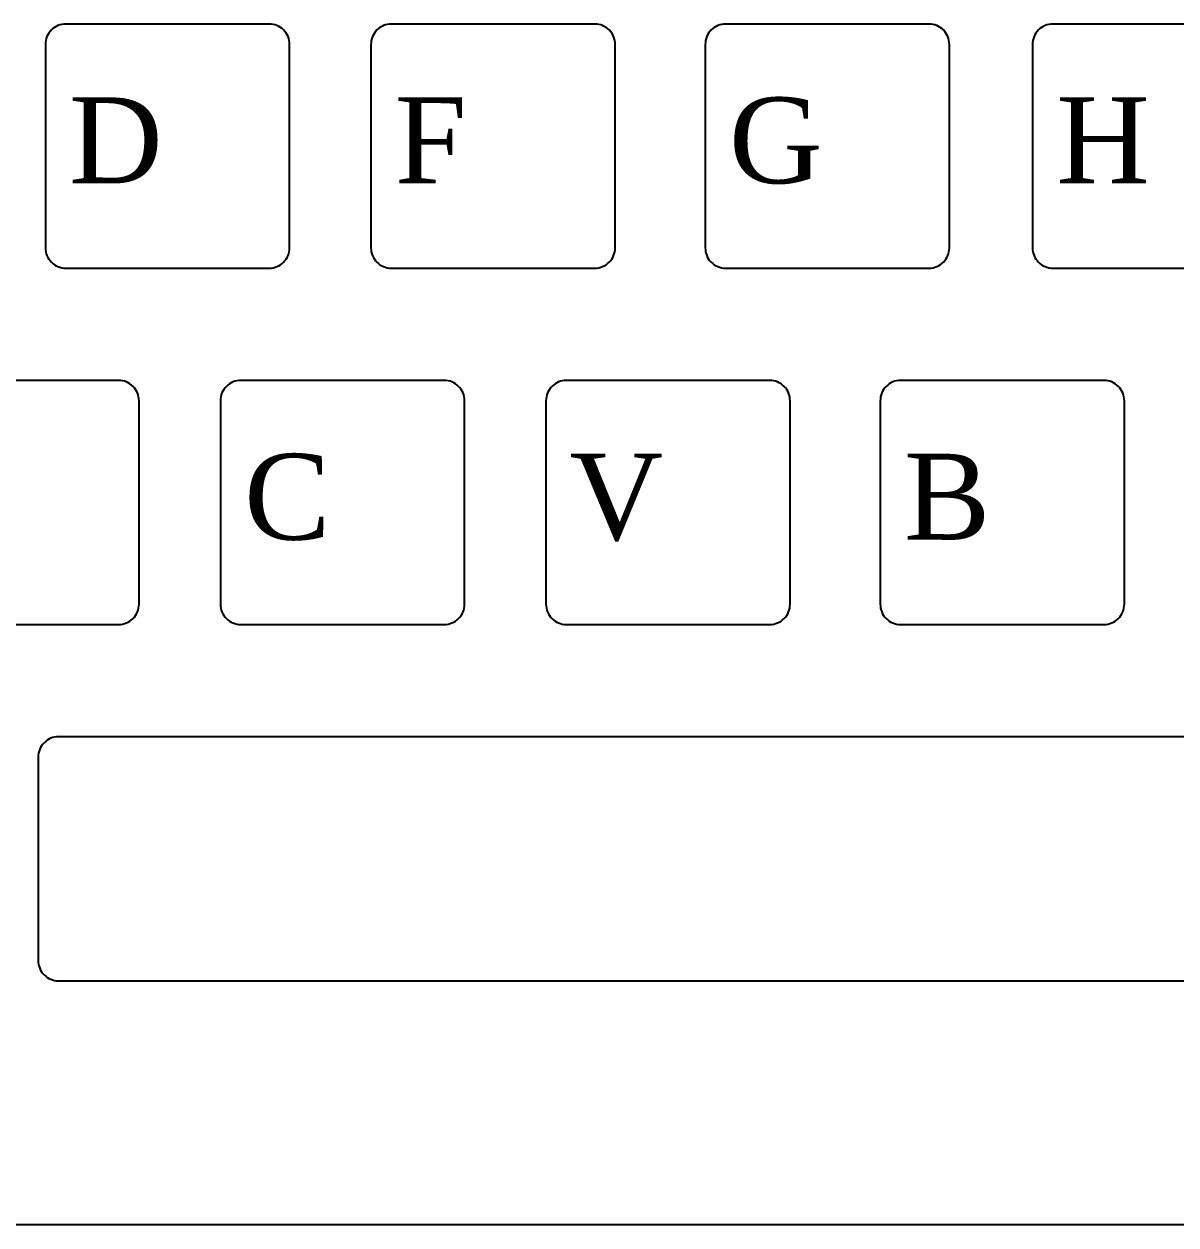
# Model space of a CAD drawing. Header units: metres. Extents: x 3586 to 7307, y 3108 to 6437.
# Drawn here: x 4054.1229 to 4054.2012, y 3258.3421 to 3258.4238 of the extents above; entities that cross this region are included whole.
import ezdxf

# ---------------------------------------------------------------- set-up
doc = ezdxf.new("R2010")
doc.units = ezdxf.units.M
doc.layers.add('FURNITURE', color=40, linetype='Continuous')
doc.layers.add('TEXT', color=151, linetype='Continuous')
doc.styles.add('STYLE1', font='times.ttf', dxfattribs={"height": 6})

msp = doc.modelspace()

# ---------------------------------------------------------------- linework, layer by layer
for points in [[(4054.125728, 3258.407216), (4054.139564, 3258.407216, 0.414214), (4054.140947, 3258.4086), (4054.140947, 3258.422435, 0.414214), (4054.139564, 3258.423819), (4054.125728, 3258.423819, 0.414214), (4054.124345, 3258.422435), (4054.124345, 3258.4086, 0.414214)], [(4054.147865, 3258.407216), (4054.1617, 3258.407216, 0.414214), (4054.163084, 3258.4086), (4054.163084, 3258.422435, 0.414214), (4054.1617, 3258.423819), (4054.147865, 3258.423819, 0.414214), (4054.146481, 3258.422435), (4054.146481, 3258.4086, 0.414214)], [(4054.170597, 3258.407216), (4054.184432, 3258.407216, 0.414214), (4054.185815, 3258.4086), (4054.185815, 3258.422435, 0.414214), (4054.184432, 3258.423819), (4054.170597, 3258.423819, 0.414214), (4054.169213, 3258.422435), (4054.169213, 3258.4086, 0.414214)], [(4054.192852, 3258.407216), (4054.206688, 3258.407216, 0.414214), (4054.208071, 3258.4086), (4054.208071, 3258.422435, 0.414214), (4054.206688, 3258.423819), (4054.192852, 3258.423819, 0.414214), (4054.191469, 3258.422435), (4054.191469, 3258.4086, 0.414214)], [(4054.115491, 3258.382977), (4054.129327, 3258.382977, 0.414214), (4054.13071, 3258.38436), (4054.13071, 3258.398196, 0.414214), (4054.129327, 3258.399579), (4054.115491, 3258.399579, 0.414214), (4054.114108, 3258.398196), (4054.114108, 3258.38436, 0.414214)], [(4054.137628, 3258.382977), (4054.151463, 3258.382977, 0.414214), (4054.152847, 3258.38436), (4054.152847, 3258.398196, 0.414214), (4054.151463, 3258.399579), (4054.137628, 3258.399579, 0.414214), (4054.136244, 3258.398196), (4054.136244, 3258.38436, 0.414214)], [(4054.159765, 3258.382977), (4054.1736, 3258.382977, 0.414214), (4054.174983, 3258.38436), (4054.174983, 3258.398196, 0.414214), (4054.1736, 3258.399579), (4054.159765, 3258.399579, 0.414214), (4054.158381, 3258.398196), (4054.158381, 3258.38436, 0.414214)], [(4054.182496, 3258.382977), (4054.196331, 3258.382977, 0.414214), (4054.197715, 3258.38436), (4054.197715, 3258.398196, 0.414214), (4054.196331, 3258.399579), (4054.182496, 3258.399579, 0.414214), (4054.181113, 3258.398196), (4054.181113, 3258.38436, 0.414214)], [(4054.12524, 3258.37534, 0.414214), (4054.123856, 3258.373957), (4054.123856, 3258.360121, 0.414214), (4054.12524, 3258.358738), (4054.247033, 3258.358738, 0.414214), (4054.248416, 3258.360121), (4054.248416, 3258.373957, 0.414214), (4054.247033, 3258.37534)]]:
    msp.add_lwpolyline(points, format="xyb", close=True)
at = {"layer": 'FURNITURE'}
msp.add_line((4054.549066, 3258.342135), (4054.02473, 3258.342135), dxfattribs=at)

# ---------------------------------------------------------------- texts
at = {"layer": 'TEXT', "style": 'STYLE1'}
for s, p in [('D', (4054.125956, 3258.412993)), ('F', (4054.148093, 3258.412993)), ('G', (4054.170824, 3258.412993)), ('H', (4054.19308, 3258.412993)), ('C', (4054.137856, 3258.388753)), ('V', (4054.159992, 3258.388753)), ('B', (4054.182724, 3258.388753))]:
    msp.add_text(s, height=0.005837, dxfattribs=at).set_placement(p)

doc.saveas('drawing.dxf')
